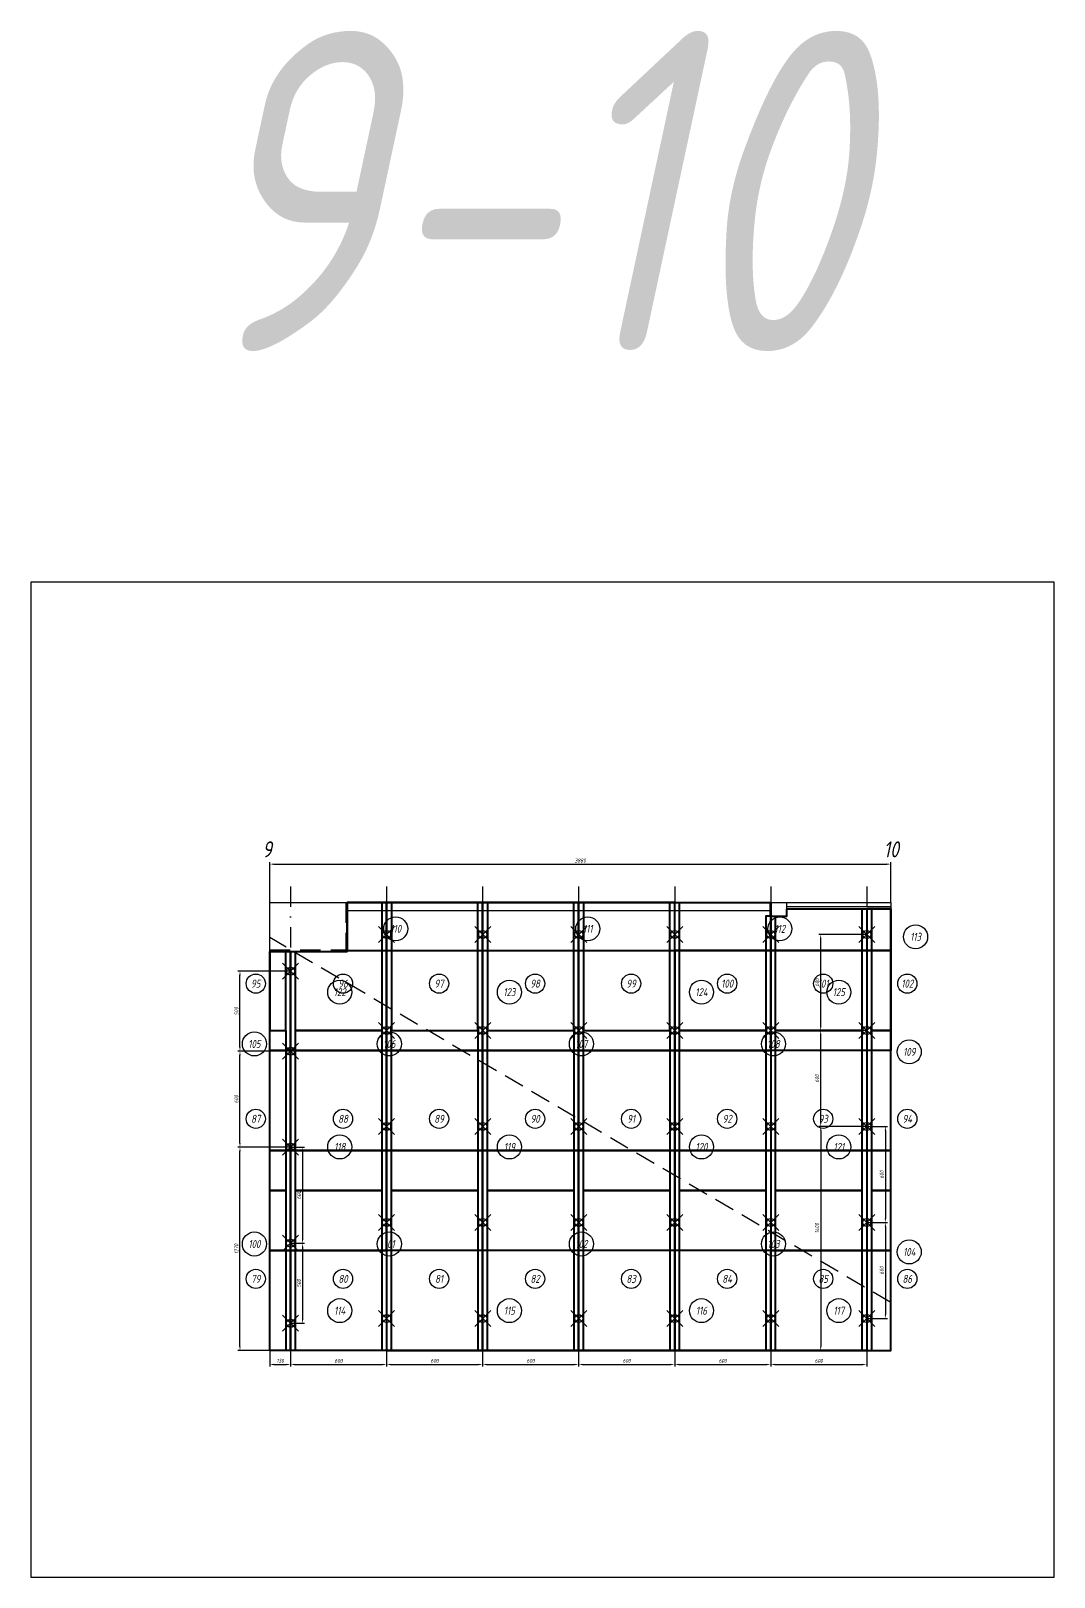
# Model space of a CAD drawing. Header units: millimetres. Extents: x -58926 to 122586, y -58688 to 8347.
# Drawn here: x 37933 to 44326, y -1320 to 8340 of the extents above; entities that cross this region are included whole.
import ezdxf
from ezdxf.enums import TextEntityAlignment as Align

# ---------------------------------------------------------------- set-up
doc = ezdxf.new("R2010")
doc.units = ezdxf.units.MM
doc.header["$PDMODE"] = 35
doc.header["$PDSIZE"] = 50
doc.linetypes.add('DASHDOT', pattern=[25.4, 12.7, -6.35, 0, -6.35])
doc.linetypes.add('DASHED', pattern=[19.05, 12.7, -6.35])
for name, color, linetype in [('01 Черновое', 7, 'Continuous'), ('03 Потолок', 7, 'Continuous'), ('101 Крепление', 7, 'Continuous'), ('101 Крепление размеры', 7, 'Continuous'), ('102 Звукоизоляция', 7, 'Continuous'), ('103 ГВЛ слой 1', 7, 'Continuous'), ('104 ГВЛ слой 2', 7, 'Continuous')]:
    doc.layers.add(name, color=color, linetype=linetype)
doc.layers.add('100 noprint', color=1, linetype='Continuous', plot=False)
doc.styles.get("Standard").update_dxf_attribs({"font": 'arial.ttf'})
doc.styles.add('ГОСТ-ISOCPEUR', font='isocpeui.ttf', dxfattribs={"width": 0.8})
doc.dimstyles.new('ISO-25', dxfattribs={"dimtxt": 2.5, "dimasz": 2.5, "dimexe": 1.25, "dimexo": 0.625, "dimtad": 1, "dimtxsty": 'Standard', "dimcen": 2.5, "dimadec": 0, "dimazin": 0, "dimtfac": 1, "dimtmove": 0, "dimatfit": 3, "dimfxl": 1, "dimarcsym": 0})

# ---------------------------------------------------------------- blocks, each defined once
blk = doc.blocks.new('*D150')
at = {"layer": '101 Крепление размеры', "color": 0, "lineweight": -2}
for p, q in [((39555.7, 1365.2), (39227, 1365.2)), ((39239.5, 120.2), (39239.5, 1340.2)), ((39555.7, 95.2), (39227, 95.2))]:
    blk.add_line(p, q, dxfattribs=at)
at = {"layer": '101 Крепление размеры', "color": 0}
for points in [[(39243.7, 1340.2), (39235.4, 1340.2), (39239.5, 1365.2)], [(39235.4, 120.2), (39243.7, 120.2), (39239.5, 95.2)]]:
    blk.add_solid(points, dxfattribs=at)
at = {"layer": 'Defpoints', "color": 0}
for p in [(39239.5, 1365.2), (39555.7, 1365.2), (39555.7, 95.2)]:
    blk.add_point(p, dxfattribs=at)
at = {"layer": '101 Крепление размеры', "color": 0, "insert": (39217, 730.2), "char_height": 25, "attachment_point": 5, "rotation": 90, "style": 'ГОСТ-ISOCPEUR'}
blk.add_mtext('1270', dxfattribs=at)
blk = doc.blocks.new('*D151')
at = {"layer": '101 Крепление размеры', "color": 0, "lineweight": -2}
for p, q in [((39555.7, 1965.2), (39227, 1965.2)), ((39239.5, 1390.2), (39239.5, 1940.2)), ((39555.7, 1365.2), (39227, 1365.2))]:
    blk.add_line(p, q, dxfattribs=at)
at = {"layer": '101 Крепление размеры', "color": 0}
for points in [[(39243.7, 1940.2), (39235.4, 1940.2), (39239.5, 1965.2)], [(39235.4, 1390.2), (39243.7, 1390.2), (39239.5, 1365.2)]]:
    blk.add_solid(points, dxfattribs=at)
at = {"layer": 'Defpoints', "color": 0}
for p in [(39239.5, 1965.2), (39555.7, 1965.2), (39555.7, 1365.2)]:
    blk.add_point(p, dxfattribs=at)
at = {"layer": '101 Крепление размеры', "color": 0, "insert": (39217, 1665.2), "char_height": 25, "attachment_point": 5, "rotation": 90, "style": 'ГОСТ-ISOCPEUR'}
blk.add_mtext('600', dxfattribs=at)
blk = doc.blocks.new('*D152')
at = {"layer": '101 Крепление размеры', "color": 0, "lineweight": -2}
for p, q in [((39555.7, 2465.2), (39227, 2465.2)), ((39239.5, 1990.2), (39239.5, 2440.2)), ((39555.7, 1965.2), (39227, 1965.2))]:
    blk.add_line(p, q, dxfattribs=at)
at = {"layer": '101 Крепление размеры', "color": 0}
for points in [[(39243.7, 2440.2), (39235.4, 2440.2), (39239.5, 2465.2)], [(39235.4, 1990.2), (39243.7, 1990.2), (39239.5, 1965.2)]]:
    blk.add_solid(points, dxfattribs=at)
at = {"layer": 'Defpoints', "color": 0}
for p in [(39239.5, 2465.2), (39555.7, 2465.2), (39555.7, 1965.2)]:
    blk.add_point(p, dxfattribs=at)
at = {"layer": '101 Крепление размеры', "color": 0, "insert": (39217, 2215.2), "char_height": 25, "attachment_point": 5, "rotation": 90, "style": 'ГОСТ-ISOCPEUR'}
blk.add_mtext('500', dxfattribs=at)
blk = doc.blocks.new('*D153')
at = {"layer": '101 Крепление размеры', "color": 0, "lineweight": -2}
for p, q in [((39555.7, 1365.2), (39643.4, 1365.2)), ((39630.9, 1340.2), (39630.9, 790.2)), ((39555.7, 765.2), (39643.4, 765.2))]:
    blk.add_line(p, q, dxfattribs=at)
at = {"layer": '101 Крепление размеры', "color": 0}
for points in [[(39635.1, 1340.2), (39626.8, 1340.2), (39630.9, 1365.2)], [(39626.8, 790.2), (39635.1, 790.2), (39630.9, 765.2)]]:
    blk.add_solid(points, dxfattribs=at)
at = {"layer": 'Defpoints', "color": 0}
for p in [(39555.7, 1365.2), (39555.7, 765.2), (39630.9, 765.2)]:
    blk.add_point(p, dxfattribs=at)
at = {"layer": '101 Крепление размеры', "color": 0, "insert": (39608.4, 1065.2), "char_height": 25, "attachment_point": 5, "rotation": 90, "style": 'ГОСТ-ISOCPEUR'}
blk.add_mtext('600', dxfattribs=at)
blk = doc.blocks.new('*D154')
at = {"layer": '101 Крепление размеры', "color": 0, "lineweight": -2}
for p, q in [((39555.7, 765.2), (39643.4, 765.2)), ((39630.9, 740.2), (39630.9, 290.2)), ((39555.7, 265.2), (39643.4, 265.2))]:
    blk.add_line(p, q, dxfattribs=at)
at = {"layer": '101 Крепление размеры', "color": 0}
for points in [[(39635.1, 740.2), (39626.8, 740.2), (39630.9, 765.2)], [(39626.8, 290.2), (39635.1, 290.2), (39630.9, 265.2)]]:
    blk.add_solid(points, dxfattribs=at)
at = {"layer": 'Defpoints', "color": 0}
for p in [(39555.7, 765.2), (39555.7, 265.2), (39630.9, 265.2)]:
    blk.add_point(p, dxfattribs=at)
at = {"layer": '101 Крепление размеры', "color": 0, "insert": (39608.4, 515.2), "char_height": 25, "attachment_point": 5, "rotation": 90, "style": 'ГОСТ-ISOCPEUR'}
blk.add_mtext('500', dxfattribs=at)
blk = doc.blocks.new('*D156')
at = {"layer": '101 Крепление размеры', "color": 0, "lineweight": -2}
for p, q in [((43155.7, 1495.2), (42855.5, 1495.2)), ((42868, 1470.2), (42868, 120.2)), ((43155.7, 95.2), (42855.5, 95.2))]:
    blk.add_line(p, q, dxfattribs=at)
at = {"layer": '101 Крепление размеры', "color": 0}
for points in [[(42872.2, 1470.2), (42863.8, 1470.2), (42868, 1495.2)], [(42863.8, 120.2), (42872.2, 120.2), (42868, 95.2)]]:
    blk.add_solid(points, dxfattribs=at)
at = {"layer": 'Defpoints', "color": 0}
for p in [(43155.7, 1495.2), (42868, 95.2), (43155.7, 95.2)]:
    blk.add_point(p, dxfattribs=at)
at = {"layer": '101 Крепление размеры', "color": 0, "insert": (42845.5, 859.7), "char_height": 25, "attachment_point": 5, "rotation": 90, "style": 'ГОСТ-ISOCPEUR'}
blk.add_mtext('1400', dxfattribs=at)
blk = doc.blocks.new('*D157')
at = {"layer": '101 Крепление размеры', "color": 0, "lineweight": -2}
for p, q in [((43155.7, 2095.2), (42855.5, 2095.2)), ((42868, 1520.2), (42868, 2070.2)), ((43155.7, 1495.2), (42855.5, 1495.2))]:
    blk.add_line(p, q, dxfattribs=at)
at = {"layer": '101 Крепление размеры', "color": 0}
for points in [[(42872.2, 2070.2), (42863.8, 2070.2), (42868, 2095.2)], [(42863.8, 1520.2), (42872.2, 1520.2), (42868, 1495.2)]]:
    blk.add_solid(points, dxfattribs=at)
at = {"layer": 'Defpoints', "color": 0}
for p in [(42868, 2095.2), (43155.7, 2095.2), (43155.7, 1495.2)]:
    blk.add_point(p, dxfattribs=at)
at = {"layer": '101 Крепление размеры', "color": 0, "insert": (42845.5, 1795.2), "char_height": 25, "attachment_point": 5, "rotation": 90, "style": 'ГОСТ-ISOCPEUR'}
blk.add_mtext('600', dxfattribs=at)
blk = doc.blocks.new('*D158')
at = {"layer": '101 Крепление размеры', "color": 0, "lineweight": -2}
for p, q in [((43155.7, 2695.2), (42855.5, 2695.2)), ((42868, 2120.2), (42868, 2670.2)), ((43155.7, 2095.2), (42855.5, 2095.2))]:
    blk.add_line(p, q, dxfattribs=at)
at = {"layer": '101 Крепление размеры', "color": 0}
for points in [[(42872.2, 2670.2), (42863.8, 2670.2), (42868, 2695.2)], [(42863.8, 2120.2), (42872.2, 2120.2), (42868, 2095.2)]]:
    blk.add_solid(points, dxfattribs=at)
at = {"layer": 'Defpoints', "color": 0}
for p in [(42868, 2695.2), (43155.7, 2695.2), (43155.7, 2095.2)]:
    blk.add_point(p, dxfattribs=at)
at = {"layer": '101 Крепление размеры', "color": 0, "insert": (42845.5, 2395.2), "char_height": 25, "attachment_point": 5, "rotation": 90, "style": 'ГОСТ-ISOCPEUR'}
blk.add_mtext('600', dxfattribs=at)
blk = doc.blocks.new('*D159')
at = {"layer": '101 Крепление размеры', "color": 0, "lineweight": -2}
for p, q in [((43155.1, 1495.2), (43284.4, 1495.2)), ((43271.9, 1470.2), (43271.9, 920.2)), ((43155.7, 895.2), (43284.4, 895.2))]:
    blk.add_line(p, q, dxfattribs=at)
at = {"layer": '101 Крепление размеры', "color": 0}
for points in [[(43276.1, 1470.2), (43267.8, 1470.2), (43271.9, 1495.2)], [(43267.8, 920.2), (43276.1, 920.2), (43271.9, 895.2)]]:
    blk.add_solid(points, dxfattribs=at)
at = {"layer": 'Defpoints', "color": 0}
for p in [(43155.1, 1495.2), (43155.7, 895.2), (43271.9, 895.2)]:
    blk.add_point(p, dxfattribs=at)
at = {"layer": '101 Крепление размеры', "color": 0, "insert": (43249.4, 1195.2), "char_height": 25, "attachment_point": 5, "rotation": 90, "style": 'ГОСТ-ISOCPEUR'}
blk.add_mtext('600', dxfattribs=at)
blk = doc.blocks.new('*D160')
at = {"layer": '101 Крепление размеры', "color": 0, "lineweight": -2}
for p, q in [((43155.7, 895.2), (43284.4, 895.2)), ((43271.9, 870.2), (43271.9, 320.2)), ((43155.7, 295.2), (43284.4, 295.2))]:
    blk.add_line(p, q, dxfattribs=at)
at = {"layer": '101 Крепление размеры', "color": 0}
for points in [[(43276.1, 870.2), (43267.8, 870.2), (43271.9, 895.2)], [(43267.8, 320.2), (43276.1, 320.2), (43271.9, 295.2)]]:
    blk.add_solid(points, dxfattribs=at)
at = {"layer": 'Defpoints', "color": 0}
for p in [(43155.7, 895.2), (43155.7, 295.2), (43271.9, 295.2)]:
    blk.add_point(p, dxfattribs=at)
at = {"layer": '101 Крепление размеры', "color": 0, "insert": (43249.4, 595.2), "char_height": 25, "attachment_point": 5, "rotation": 90, "style": 'ГОСТ-ISOCPEUR'}
blk.add_mtext('600', dxfattribs=at)
blk = doc.blocks.new('*D161')
at = {"layer": '101 Крепление размеры', "color": 0, "lineweight": -2}
for p, q in [((39425.7, 95.2), (39425.7, -4.3)), ((39450.7, 8.2), (39530.7, 8.2)), ((39555.7, 95.2), (39555.7, -4.3))]:
    blk.add_line(p, q, dxfattribs=at)
at = {"layer": '101 Крепление размеры', "color": 0}
for points in [[(39450.7, 12.4), (39450.7, 4.1), (39425.7, 8.2)], [(39530.7, 4.1), (39530.7, 12.4), (39555.7, 8.2)]]:
    blk.add_solid(points, dxfattribs=at)
at = {"layer": 'Defpoints', "color": 0}
for p in [(39425.7, 95.2), (39555.7, 95.2), (39555.7, 8.2)]:
    blk.add_point(p, dxfattribs=at)
at = {"layer": '101 Крепление размеры', "color": 0, "insert": (39490.7, 30.7), "char_height": 25, "attachment_point": 5, "style": 'ГОСТ-ISOCPEUR'}
blk.add_mtext('130', dxfattribs=at)
blk = doc.blocks.new('*D162')
at = {"layer": '101 Крепление размеры', "color": 0, "lineweight": -2}
for p, q in [((39555.7, 95.2), (39555.7, -4.3)), ((39580.7, 8.2), (40130.7, 8.2)), ((40155.7, 95.2), (40155.7, -4.3))]:
    blk.add_line(p, q, dxfattribs=at)
at = {"layer": '101 Крепление размеры', "color": 0}
for points in [[(39580.7, 12.4), (39580.7, 4.1), (39555.7, 8.2)], [(40130.7, 4.1), (40130.7, 12.4), (40155.7, 8.2)]]:
    blk.add_solid(points, dxfattribs=at)
at = {"layer": 'Defpoints', "color": 0}
for p in [(39555.7, 95.2), (40155.7, 95.2), (40155.7, 8.2)]:
    blk.add_point(p, dxfattribs=at)
at = {"layer": '101 Крепление размеры', "color": 0, "insert": (39855.7, 30.7), "char_height": 25, "attachment_point": 5, "style": 'ГОСТ-ISOCPEUR'}
blk.add_mtext('600', dxfattribs=at)
blk = doc.blocks.new('*D163')
at = {"layer": '101 Крепление размеры', "color": 0, "lineweight": -2}
for p, q in [((40155.7, 95.2), (40155.7, -4.3)), ((40180.7, 8.2), (40730.7, 8.2)), ((40755.7, 95.2), (40755.7, -4.3))]:
    blk.add_line(p, q, dxfattribs=at)
at = {"layer": '101 Крепление размеры', "color": 0}
for points in [[(40180.7, 12.4), (40180.7, 4.1), (40155.7, 8.2)], [(40730.7, 4.1), (40730.7, 12.4), (40755.7, 8.2)]]:
    blk.add_solid(points, dxfattribs=at)
at = {"layer": 'Defpoints', "color": 0}
for p in [(40155.7, 95.2), (40755.7, 95.2), (40755.7, 8.2)]:
    blk.add_point(p, dxfattribs=at)
at = {"layer": '101 Крепление размеры', "color": 0, "insert": (40455.7, 30.7), "char_height": 25, "attachment_point": 5, "style": 'ГОСТ-ISOCPEUR'}
blk.add_mtext('600', dxfattribs=at)
blk = doc.blocks.new('*D164')
at = {"layer": '101 Крепление размеры', "color": 0, "lineweight": -2}
for p, q in [((40755.7, 95.2), (40755.7, -4.3)), ((40780.7, 8.2), (41330.7, 8.2)), ((41355.7, 95.2), (41355.7, -4.3))]:
    blk.add_line(p, q, dxfattribs=at)
at = {"layer": '101 Крепление размеры', "color": 0}
for points in [[(40780.7, 12.4), (40780.7, 4.1), (40755.7, 8.2)], [(41330.7, 4.1), (41330.7, 12.4), (41355.7, 8.2)]]:
    blk.add_solid(points, dxfattribs=at)
at = {"layer": 'Defpoints', "color": 0}
for p in [(40755.7, 95.2), (41355.7, 95.2), (41355.7, 8.2)]:
    blk.add_point(p, dxfattribs=at)
at = {"layer": '101 Крепление размеры', "color": 0, "insert": (41055.7, 30.7), "char_height": 25, "attachment_point": 5, "style": 'ГОСТ-ISOCPEUR'}
blk.add_mtext('600', dxfattribs=at)
blk = doc.blocks.new('*D165')
at = {"layer": '101 Крепление размеры', "color": 0, "lineweight": -2}
for p, q in [((41355.7, 95.2), (41355.7, -4.3)), ((41380.7, 8.2), (41930.7, 8.2)), ((41955.7, 95.2), (41955.7, -4.3))]:
    blk.add_line(p, q, dxfattribs=at)
at = {"layer": '101 Крепление размеры', "color": 0}
for points in [[(41380.7, 12.4), (41380.7, 4.1), (41355.7, 8.2)], [(41930.7, 4.1), (41930.7, 12.4), (41955.7, 8.2)]]:
    blk.add_solid(points, dxfattribs=at)
at = {"layer": 'Defpoints', "color": 0}
for p in [(41355.7, 95.2), (41955.7, 95.2), (41955.7, 8.2)]:
    blk.add_point(p, dxfattribs=at)
at = {"layer": '101 Крепление размеры', "color": 0, "insert": (41655.7, 30.7), "char_height": 25, "attachment_point": 5, "style": 'ГОСТ-ISOCPEUR'}
blk.add_mtext('600', dxfattribs=at)
blk = doc.blocks.new('*D166')
at = {"layer": '101 Крепление размеры', "color": 0, "lineweight": -2}
for p, q in [((41955.7, 95.2), (41955.7, -4.3)), ((41980.7, 8.2), (42530.7, 8.2)), ((42555.7, 95.2), (42555.7, -4.3))]:
    blk.add_line(p, q, dxfattribs=at)
at = {"layer": '101 Крепление размеры', "color": 0}
for points in [[(41980.7, 12.4), (41980.7, 4.1), (41955.7, 8.2)], [(42530.7, 4.1), (42530.7, 12.4), (42555.7, 8.2)]]:
    blk.add_solid(points, dxfattribs=at)
at = {"layer": 'Defpoints', "color": 0}
for p in [(41955.7, 95.2), (42555.7, 95.2), (42555.7, 8.2)]:
    blk.add_point(p, dxfattribs=at)
at = {"layer": '101 Крепление размеры', "color": 0, "insert": (42255.7, 30.7), "char_height": 25, "attachment_point": 5, "style": 'ГОСТ-ISOCPEUR'}
blk.add_mtext('600', dxfattribs=at)
blk = doc.blocks.new('*D168')
at = {"layer": '101 Крепление размеры', "color": 0, "lineweight": -2}
for p, q in [((42555.7, 95.2), (42555.7, -4.3)), ((42580.7, 8.2), (43130.7, 8.2)), ((43155.7, 95.2), (43155.7, -4.3))]:
    blk.add_line(p, q, dxfattribs=at)
at = {"layer": '101 Крепление размеры', "color": 0}
for points in [[(42580.7, 12.4), (42580.7, 4.1), (42555.7, 8.2)], [(43130.7, 4.1), (43130.7, 12.4), (43155.7, 8.2)]]:
    blk.add_solid(points, dxfattribs=at)
at = {"layer": 'Defpoints', "color": 0}
for p in [(42555.7, 95.2), (43155.7, 95.2), (43155.7, 8.2)]:
    blk.add_point(p, dxfattribs=at)
at = {"layer": '101 Крепление размеры', "color": 0, "insert": (42855.7, 30.7), "char_height": 25, "attachment_point": 5, "style": 'ГОСТ-ISOCPEUR'}
blk.add_mtext('600', dxfattribs=at)
blk = doc.blocks.new('*D410')
at = {"layer": '01 Черновое', "color": 0, "lineweight": -2}
for p, q in [((39425.7, 2895.2), (39425.7, 3146.6)), ((39450.7, 3134.1), (43280.7, 3134.1)), ((43305.7, 2895.2), (43305.7, 3146.6))]:
    blk.add_line(p, q, dxfattribs=at)
at = {"layer": '01 Черновое', "color": 0}
for points in [[(39450.7, 3138.3), (39450.7, 3129.9), (39425.7, 3134.1)], [(43280.7, 3129.9), (43280.7, 3138.3), (43305.7, 3134.1)]]:
    blk.add_solid(points, dxfattribs=at)
at = {"layer": 'Defpoints', "color": 0}
for p in [(43305.7, 3134.1), (39425.7, 2895.2), (43305.7, 2895.2)]:
    blk.add_point(p, dxfattribs=at)
at = {"layer": '01 Черновое', "color": 0, "insert": (41365.7, 3156.6), "char_height": 25, "attachment_point": 5, "style": 'ГОСТ-ISOCPEUR'}
blk.add_mtext('3880', dxfattribs=at)

msp = doc.modelspace()

# ---------------------------------------------------------------- linework, layer by layer
at = {"layer": '01 Черновое', "linetype": 'DASHDOT', "ltscale": 10}
for p, q in [((39555.726, 2995.176), (39555.726, -4.283)), ((40155.726, 2995.176), (40155.726, -4.283)), ((40755.726, 2995.176), (40755.726, -4.283)), ((41355.726, 2995.176), (41355.726, -4.283)), ((41955.726, 2995.176), (41955.726, -4.283)), ((42555.726, 2995.176), (42555.726, -4.283)), ((43155.726, 2995.176), (43155.726, -4.283))]:
    msp.add_line(p, q, dxfattribs=at)
at = {"layer": '01 Черновое', "linetype": 'DASHED', "ltscale": 10}
msp.add_line((43305.726, 395.176), (39425.726, 2675.176), dxfattribs=at)
at = {"layer": '01 Черновое'}
msp.add_lwpolyline([(39425.726, 95.176), (39425.726, 2895.176), (43305.726, 2895.176), (43305.726, 95.176)], close=True, dxfattribs=at)
at = {"layer": '03 Потолок', "linetype": 'DASHED', "ltscale": 10}
for p in [(39900.726, 2895.176), (39425.726, 2598.176)]:
    msp.add_line(p, (39900.726, 2598.176), dxfattribs=at)
at = {"layer": '03 Потолок', "lineweight": -2}
for p, q in [((39910.226, 2895.176), (39910.226, 2588.676)), ((39910.226, 2845.176), (42551.726, 2845.176)), ((42551.726, 2808.176), (42551.726, 2895.176)), ((42551.726, 2808.176), (42655.726, 2808.176)), ((42655.726, 2808.176), (42655.726, 2895.176)), ((43305.726, 2868.176), (42655.726, 2868.176)), ((43305.726, 2855.676), (42655.726, 2855.676)), ((39425.726, 2588.676), (39910.226, 2588.676))]:
    msp.add_line(p, q, dxfattribs=at)
at = {"layer": '100 noprint'}
msp.add_lwpolyline([(37933.291, 4896.337), (37933.291, -1320.331), (44326.247, -1320.331), (44326.247, 4896.337)], close=True, dxfattribs=at)
at = {"layer": '101 Крепление', "color": 5}
for points in [[(40125.726, 2895.176), (40125.726, 95.176), (40185.726, 95.176), (40185.726, 2895.176)], [(40725.726, 2895.176), (40725.726, 95.176), (40785.726, 95.176), (40785.726, 2895.176)], [(41325.726, 2895.176), (41325.726, 95.176), (41385.726, 95.176), (41385.726, 2895.176)], [(41925.726, 2895.176), (41925.726, 95.176), (41985.726, 95.176), (41985.726, 2895.176)], [(42525.726, 2808.176), (42525.726, 95.176), (42585.726, 95.176), (42585.726, 2808.176)], [(43125.726, 2855.676), (43125.726, 95.176), (43185.726, 95.176), (43185.726, 2855.676)], [(39525.726, 2588.676), (39525.726, 95.176), (39585.726, 95.176), (39585.726, 2588.676)]]:
    msp.add_lwpolyline(points, close=True, dxfattribs=at)
for p in [(40156.038, 2695.176), (40756.038, 2695.176), (41356.038, 2695.176), (41956.038, 2695.176), (42556.038, 2695.176), (43156.038, 2695.176), (39555.726, 2465.176), (40156.038, 2095.176), (40756.038, 2095.176), (41356.038, 2095.176), (41956.038, 2095.176), (42556.038, 2095.176), (43156.038, 2095.176), (39555.726, 1965.176), (40156.038, 1495.176), (40756.038, 1495.176), (41356.038, 1495.176), (41956.038, 1495.176), (42556.038, 1495.176), (43156.038, 1495.176), (39555.726, 1365.176), (40156.038, 895.176), (40756.038, 895.176), (41356.038, 895.176), (41956.038, 895.176), (42556.038, 895.176), (43156.038, 895.176), (39555.726, 765.176), (39555.726, 265.176), (40156.038, 295.176), (40756.038, 295.176), (41356.038, 295.176), (41956.038, 295.176), (42556.038, 295.176), (43156.038, 295.176)]:
    msp.add_point(p, dxfattribs=at)
at = {"layer": '102 Звукоизоляция', "color": 74, "linetype": 'Continuous', "lineweight": 40, "ltscale": 10, "flags": 128}
for points in [[(39585.726, 2588.676), (39910.226, 2588.676), (39910.226, 2895.176), (40125.726, 2895.176), (40125.726, 2095.176), (39585.726, 2095.176)], [(40185.726, 2895.176), (40185.726, 2095.176), (40725.726, 2095.176), (40725.726, 2895.176)], [(40785.726, 2895.176), (40785.726, 2095.176), (41325.726, 2095.176), (41325.726, 2895.176)], [(41385.726, 2895.176), (41385.726, 2095.176), (41925.726, 2095.176), (41925.726, 2895.176)], [(41985.726, 2095.176), (41985.726, 2895.176), (42551.726, 2895.176), (42551.726, 2808.176), (42525.726, 2808.176), (42525.726, 2095.176)], [(42585.726, 2095.176), (42585.726, 2808.176), (42655.726, 2808.176), (42655.726, 2855.676), (43125.726, 2855.676), (43125.726, 2095.176)], [(43185.726, 2855.676), (43185.726, 2095.176), (43305.726, 2095.176), (43305.726, 2855.676)], [(39425.726, 2588.676), (39425.726, 2095.176), (39525.726, 2095.176), (39525.726, 2588.676)], [(39525.726, 2095.176), (39525.726, 1095.176), (39425.726, 1095.176), (39425.726, 2095.176)], [(40125.726, 1095.176), (39585.726, 1095.176), (39585.726, 2095.176), (40125.726, 2095.176)], [(40725.726, 1095.176), (40185.726, 1095.176), (40185.726, 2095.176), (40725.726, 2095.176)], [(41325.726, 1095.176), (40785.726, 1095.176), (40785.726, 2095.176), (41325.726, 2095.176)], [(41925.726, 1095.176), (41385.726, 1095.176), (41385.726, 2095.176), (41925.726, 2095.176)], [(42525.726, 1095.176), (41985.726, 1095.176), (41985.726, 2095.176), (42525.726, 2095.176)], [(43125.726, 1095.176), (42585.726, 1095.176), (42585.726, 2095.176), (43125.726, 2095.176)], [(43185.726, 2095.176), (43185.726, 1095.176), (43305.726, 1095.176), (43305.726, 2095.176)], [(39525.726, 1095.176), (39525.726, 95.176), (39425.726, 95.176), (39425.726, 1095.176)], [(40125.726, 95.176), (39585.726, 95.176), (39585.726, 1095.176), (40125.726, 1095.176)], [(40725.726, 95.176), (40185.726, 95.176), (40185.726, 1095.176), (40725.726, 1095.176)], [(41325.726, 95.176), (40785.726, 95.176), (40785.726, 1095.176), (41325.726, 1095.176)], [(41925.726, 95.176), (41385.726, 95.176), (41385.726, 1095.176), (41925.726, 1095.176)], [(42525.726, 95.176), (41985.726, 95.176), (41985.726, 1095.176), (42525.726, 1095.176)], [(43125.726, 95.176), (42585.726, 95.176), (42585.726, 1095.176), (43125.726, 1095.176)], [(43185.726, 1095.176), (43185.726, 95.176), (43305.726, 95.176), (43305.726, 1095.176)]]:
    msp.add_lwpolyline(points, close=True, dxfattribs=at)
at = {"layer": '102 Звукоизоляция', "color": 74}
for centre in [(39338.032, 2387.664), (39883.606, 2387.664), (40483.606, 2387.664), (41083.606, 2387.664), (41683.606, 2387.664), (42283.606, 2387.664), (42883.606, 2387.664), (43409.01, 2387.664), (39338.032, 1542.955), (39883.606, 1542.955), (40483.606, 1542.955), (41083.606, 1542.955), (41683.606, 1542.955), (42283.606, 1542.955), (42883.606, 1542.955), (43409.01, 1542.955), (39338.032, 542.955), (39883.606, 542.955), (40483.606, 542.955), (41083.606, 542.955), (41683.606, 542.955), (42283.606, 542.955), (42883.606, 542.955), (43409.01, 542.955)]:
    msp.add_circle(centre, 60, dxfattribs=at)
at = {"layer": '103 ГВЛ слой 1', "color": 6, "lineweight": 40}
for points in [[(40755.726, 2595.176), (40755.726, 2895.176), (39910.226, 2895.176), (39910.226, 2595.176)], [(40755.726, 2895.176), (40755.726, 2595.176), (41955.726, 2595.176), (41955.726, 2895.176)], [(41955.726, 2895.176), (42551.726, 2895.176), (42551.726, 2808.176), (42655.726, 2808.176), (42655.726, 2855.676), (43155.726, 2855.676), (43155.726, 2595.176), (41955.726, 2595.176)], [(43305.726, 2595.176), (43305.726, 2855.676), (43155.726, 2855.676), (43155.726, 2595.176)], [(39555.726, 2588.676), (39555.726, 1345.176), (39425.726, 1345.176), (39425.726, 2588.676)], [(40755.726, 2595.176), (40755.726, 1345.176), (39555.726, 1345.176), (39555.726, 2588.676), (39910.226, 2588.676), (39910.226, 2595.176)], [(40755.726, 2595.176), (41955.726, 2595.176), (41955.726, 1345.176), (40755.726, 1345.176)], [(41955.726, 2595.176), (43155.726, 2595.176), (43155.726, 1345.176), (41955.726, 1345.176)], [(43155.726, 2595.176), (43155.726, 1345.176), (43305.726, 1345.176), (43305.726, 2595.176)], [(39555.726, 1345.176), (39555.726, 95.176), (39425.726, 95.176), (39425.726, 1345.176)], [(39555.726, 1345.176), (40755.726, 1345.176), (40755.726, 95.176), (39555.726, 95.176)], [(40755.726, 1345.176), (41955.726, 1345.176), (41955.726, 95.176), (40755.726, 95.176)], [(41955.726, 1345.176), (43155.726, 1345.176), (43155.726, 95.176), (41955.726, 95.176)], [(43155.726, 1345.176), (43155.726, 95.176), (43305.726, 95.176), (43305.726, 1345.176)]]:
    msp.add_lwpolyline(points, close=True, dxfattribs=at)
at = {"layer": '103 ГВЛ слой 1', "color": 6}
for centre in [(40212.404, 2729.956), (41412.404, 2729.956), (42612.404, 2729.956), (43461.049, 2680.358), (39329.566, 2010.79), (40172.726, 2010.79), (41372.726, 2010.79), (42572.726, 2010.79), (43421.371, 1961.193), (39329.566, 760.79), (40172.726, 760.79), (41372.726, 760.79), (42572.726, 760.79), (43421.371, 711.193)]:
    msp.add_circle(centre, 75, dxfattribs=at)
at = {"layer": '104 ГВЛ слой 2', "color": 3, "lineweight": 40}
for points in [[(39425.726, 1970.176), (39425.726, 2588.676), (39910.226, 2588.676), (39910.226, 2895.176), (40155.726, 2895.176), (40155.726, 1970.176)], [(40155.726, 1970.176), (40155.726, 2895.176), (41355.726, 2895.176), (41355.726, 1970.176)], [(41355.726, 1970.176), (41355.726, 2895.176), (42555.726, 2895.176), (42555.726, 1970.176)], [(42655.726, 2808.176), (42655.726, 2855.676), (43305.726, 2855.676), (43305.726, 1970.176), (42555.726, 1970.176), (42555.726, 2808.176)], [(40155.726, 1970.176), (40155.726, 720.176), (39425.726, 720.176), (39425.726, 1970.176)], [(40155.726, 1970.176), (41355.726, 1970.176), (41355.726, 720.176), (40155.726, 720.176)], [(41355.726, 1970.176), (42555.726, 1970.176), (42555.726, 720.176), (41355.726, 720.176)], [(42555.726, 1970.176), (42555.726, 720.176), (43305.726, 720.176), (43305.726, 1970.176)], [(40155.726, 720.176), (40155.726, 95.176), (39425.726, 95.176), (39425.726, 720.176)], [(40155.726, 720.176), (40155.726, 95.176), (41355.726, 95.176), (41355.726, 720.176)], [(41355.726, 720.176), (41355.726, 95.176), (42555.726, 95.176), (42555.726, 720.176)], [(42555.726, 720.176), (42555.726, 95.176), (43305.726, 95.176), (43305.726, 720.176)]]:
    msp.add_lwpolyline(points, close=True, dxfattribs=at)
at = {"layer": '104 ГВЛ слой 2', "color": 3}
for centre in [(39862.698, 2334.367), (40922.848, 2334.367), (42122.848, 2334.367), (42981.15, 2334.367), (39862.698, 1367.214), (40922.848, 1367.214), (42122.848, 1367.214), (42981.15, 1367.214), (39862.698, 344.262), (40922.848, 344.262), (42122.848, 344.262), (42981.15, 344.262)]:
    msp.add_circle(centre, 75, dxfattribs=at)

# ---------------------------------------------------------------- texts
at = {"layer": '01 Черновое', "style": 'ГОСТ-ISOCPEUR', "width": 0.8}
for s, p in [('9', (39409.327, 3226.61)), ('10', (43309.062, 3226.61))]:
    msp.add_text(s, height=100, dxfattribs=at).set_placement(p, align=Align.MIDDLE)
at = {"layer": '100 noprint', "style": 'ГОСТ-ISOCPEUR', "width": 0.8}
msp.add_text('9-10', height=2000, dxfattribs=at).set_placement((38916.564, 6340.216))
at = {"layer": '102 Звукоизоляция', "color": 74, "style": 'ГОСТ-ISOCPEUR', "width": 0.8}
for s, p in [('95', (39338.032, 2387.664)), ('96', (39883.606, 2387.664)), ('97', (40483.606, 2387.664)), ('98', (41083.606, 2387.664)), ('99', (41683.606, 2387.664)), ('100', (42283.606, 2387.664)), ('101', (42883.606, 2387.664)), ('102', (43409.01, 2387.664)), ('87', (39338.032, 1542.955)), ('88', (39883.606, 1542.955)), ('89', (40483.606, 1542.955)), ('90', (41083.606, 1542.955)), ('91', (41683.606, 1542.955)), ('92', (42283.606, 1542.955)), ('93', (42883.606, 1542.955)), ('94', (43409.01, 1542.955)), ('79', (39338.032, 542.955)), ('80', (39883.606, 542.955)), ('81', (40483.606, 542.955)), ('82', (41083.606, 542.955)), ('83', (41683.606, 542.955)), ('84', (42283.606, 542.955)), ('85', (42883.606, 542.955)), ('86', (43409.01, 542.955))]:
    msp.add_text(s, height=50, dxfattribs=at).set_placement(p, align=Align.MIDDLE)
at = {"layer": '103 ГВЛ слой 1', "color": 6, "style": 'ГОСТ-ISOCPEUR', "width": 0.8}
for s, p in [('110', (40212.404, 2729.956)), ('111', (41412.404, 2729.956)), ('112', (42612.404, 2729.956)), ('113', (43461.049, 2680.358)), ('105', (39329.566, 2010.79)), ('106', (40172.726, 2010.79)), ('107', (41372.726, 2010.79)), ('108', (42572.726, 2010.79)), ('109', (43421.371, 1961.193)), ('100', (39329.566, 760.79)), ('101', (40172.726, 760.79)), ('102', (41372.726, 760.79)), ('103', (42572.726, 760.79)), ('104', (43421.371, 711.193))]:
    msp.add_text(s, height=50, dxfattribs=at).set_placement(p, align=Align.MIDDLE)
at = {"layer": '104 ГВЛ слой 2', "color": 3, "style": 'ГОСТ-ISOCPEUR', "width": 0.8}
for s, p in [('122', (39862.698, 2334.367)), ('123', (40922.848, 2334.367)), ('124', (42122.848, 2334.367)), ('125', (42981.15, 2334.367)), ('118', (39862.698, 1367.214)), ('119', (40922.848, 1367.214)), ('120', (42122.848, 1367.214)), ('121', (42981.15, 1367.214)), ('114', (39862.698, 344.262)), ('115', (40922.848, 344.262)), ('116', (42122.848, 344.262)), ('117', (42981.15, 344.262))]:
    msp.add_text(s, height=50, dxfattribs=at).set_placement(p, align=Align.MIDDLE)

# ---------------------------------------------------------------- dimensions: what is measured, and where the dimension line sits
at = {"layer": '01 Черновое'}
dim = msp.add_linear_dim(base=(43305.726, 3134.111), p1=(39425.726, 2895.176), p2=(43305.726, 2895.176), dimstyle='ISO-25', override={"dimtxt": 25, "dimasz": 25, "dimexe": 12.5, "dimexo": 0, "dimgap": 10, "dimtxsty": 'ГОСТ-ISOCPEUR'}, dxfattribs=at)
dim.commit()
dim.dimension.update_dxf_attribs({"geometry": '*D410', "text_midpoint": (41365.726, 3156.611)})
at = {"layer": '101 Крепление размеры'}
for base, p1, p2, picture, middle in [((42867.988, 2695.176), (43155.726, 2095.176), (43155.726, 2695.176), '*D158', (42845.488, 2395.176)), ((39239.518, 2465.176), (39555.726, 1965.176), (39555.726, 2465.176), '*D152', (39217.018, 2215.176)), ((42867.988, 2095.176), (43155.726, 1495.176), (43155.726, 2095.176), '*D157', (42845.488, 1795.176)), ((43271.927, 895.176), (43155.101, 1495.176), (43155.726, 895.176), '*D159', (43249.427, 1195.176)), ((39630.947, 765.176), (39555.726, 1365.176), (39555.726, 765.176), '*D153', (39608.447, 1065.176)), ((43271.927, 295.176), (43155.726, 895.176), (43155.726, 295.176), '*D160', (43249.427, 595.176)), ((39630.947, 265.176), (39555.726, 765.176), (39555.726, 265.176), '*D154', (39608.447, 515.176))]:
    dim = msp.add_linear_dim(base=base, p1=p1, p2=p2, angle=90, dimstyle='ISO-25', override={"dimtxt": 25, "dimasz": 25, "dimexe": 12.5, "dimexo": 0, "dimgap": 10, "dimlfac": 1, "dimtxsty": 'ГОСТ-ISOCPEUR'}, dxfattribs=at)
    dim.commit()
    dim.dimension.update_dxf_attribs({"geometry": picture, "text_midpoint": middle})
for base, p1, p2, picture, middle in [((39239.518, 1965.176), (39555.726, 1365.176), (39555.726, 1965.176), '*D151', (39239.518, 1665.176)), ((42867.988, 95.176), (43155.726, 1495.176), (43155.726, 95.176), '*D156', (42867.988, 859.707)), ((39239.518, 1365.176), (39555.726, 95.176), (39555.726, 1365.176), '*D150', (39239.518, 730.176))]:
    dim = msp.add_linear_dim(base=base, p1=p1, p2=p2, angle=90, dimstyle='ISO-25', override={"dimtxt": 25, "dimasz": 25, "dimexe": 12.5, "dimexo": 0, "dimgap": 10, "dimlfac": 1, "dimtxsty": 'ГОСТ-ISOCPEUR'}, dxfattribs=at)
    dim.commit()
    dim.dimension.update_dxf_attribs({"geometry": picture, "text_midpoint": middle, "dimtype": 160})
for base, p1, p2, picture, middle in [((39555.726, 8.223), (39425.726, 95.176), (39555.726, 95.176), '*D161', (39490.726, 30.723)), ((40155.726, 8.223), (39555.726, 95.176), (40155.726, 95.176), '*D162', (39855.726, 30.723)), ((40755.726, 8.223), (40155.726, 95.176), (40755.726, 95.176), '*D163', (40455.726, 30.723)), ((41355.726, 8.223), (40755.726, 95.176), (41355.726, 95.176), '*D164', (41055.726, 30.723)), ((41955.726, 8.223), (41355.726, 95.176), (41955.726, 95.176), '*D165', (41655.726, 30.723)), ((42555.726, 8.223), (41955.726, 95.176), (42555.726, 95.176), '*D166', (42255.726, 30.723)), ((43155.726, 8.223), (42555.726, 95.176), (43155.726, 95.176), '*D168', (42855.726, 30.723))]:
    dim = msp.add_linear_dim(base=base, p1=p1, p2=p2, dimstyle='ISO-25', override={"dimtxt": 25, "dimasz": 25, "dimexe": 12.5, "dimexo": 0, "dimgap": 10, "dimlfac": 1, "dimtxsty": 'ГОСТ-ISOCPEUR'}, dxfattribs=at)
    dim.commit()
    dim.dimension.update_dxf_attribs({"geometry": picture, "text_midpoint": middle})

doc.saveas('drawing.dxf')
